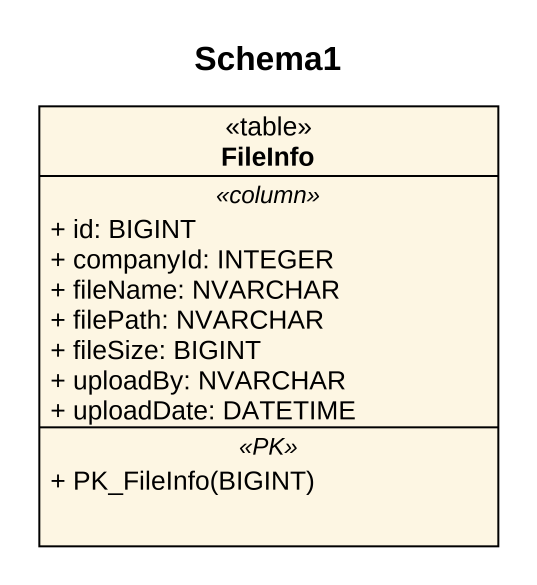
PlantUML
@startuml
title Schema1
hide circle
hide empty members
skinparam classAttributeIconSize 0
class FileInfo <<table>> {
  .. <<column>> ..
  + id: BIGINT
  + companyId: INTEGER
  + fileName: NVARCHAR
  + filePath: NVARCHAR
  + fileSize: BIGINT
  + uploadBy: NVARCHAR
  + uploadDate: DATETIME
  .. <<PK>> ..
  + PK_FileInfo(BIGINT)
}
@enduml
